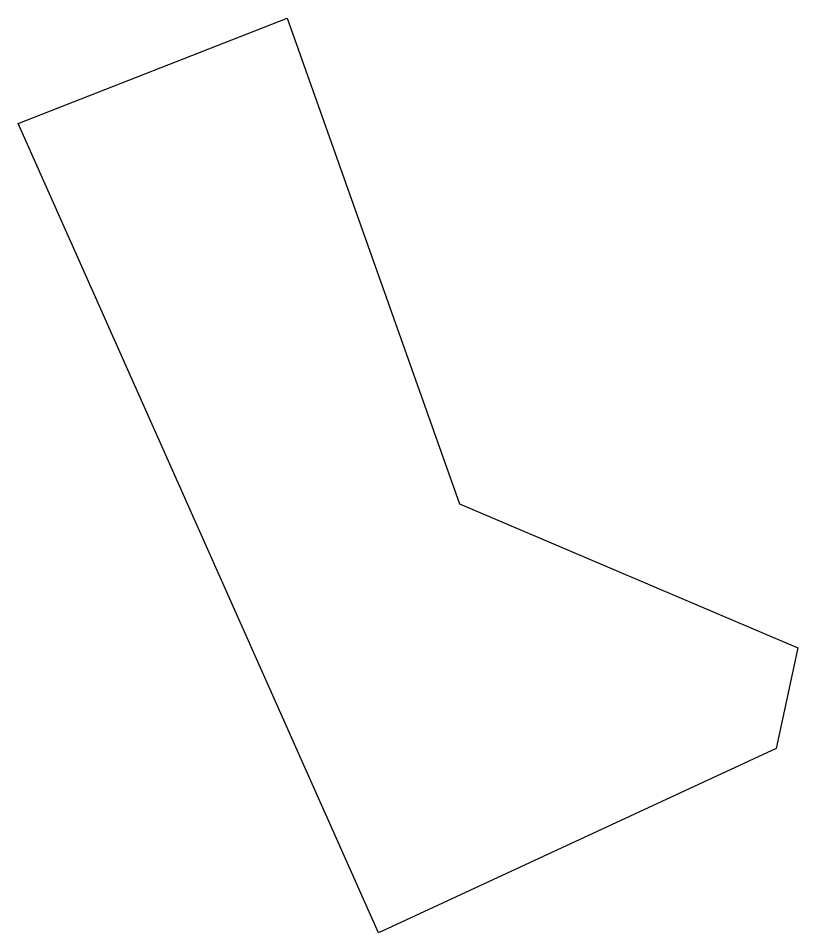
# Model space of a CAD drawing. Header units: millimetres. Extents: x 612164.4 to 612174.8, y 1318254 to 1318266.3.
import ezdxf

# ---------------------------------------------------------------- set-up
doc = ezdxf.new("R2010")
doc.units = ezdxf.units.MM

msp = doc.modelspace()

# ---------------------------------------------------------------- linework, layer by layer
at = {"elevation": 83.669}
msp.add_lwpolyline([(612170.292, 1318259.78), (612174.823, 1318257.85), (612174.532, 1318256.499), (612169.203, 1318254.03), (612164.376, 1318264.878), (612167.978, 1318266.286), (612170.292, 1318259.78)], dxfattribs=at)

doc.saveas('drawing.dxf')
